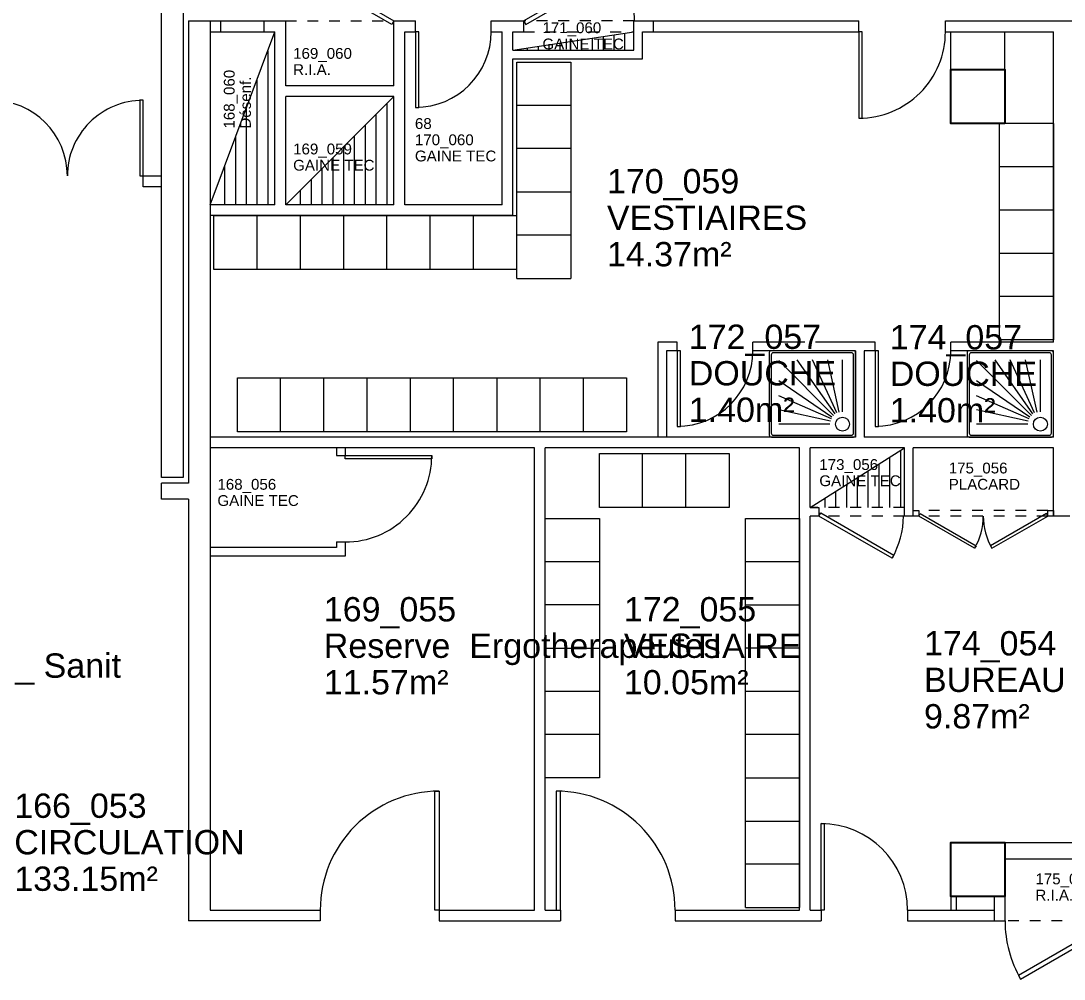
# Model space of a CAD drawing. Header units: metres. Extents: x -8 to 211, y -5 to 116.
# Drawn here: x 165.65 to 175.3, y 51.78 to 60.65 of the extents above; entities that cross this region are included whole.
import ezdxf

# ---------------------------------------------------------------- set-up
doc = ezdxf.new("R2010")
doc.units = ezdxf.units.M
doc.header["$LTSCALE"] = 0.6
doc.header["$MEASUREMENT"] = 0
doc.linetypes.add('CACHÉ', pattern=[0.25, 0.125, -0.125])
doc.linetypes.add('CONTINU', pattern=[0])
doc.layers.get('0').update_dxf_attribs({"linetype": 'CONTINUOUS'})
for name, color, linetype in [('002 poteaux', 7, 'CONTINUOUS'), ('A_Etiqu_Gaine', 8, 'CONTINUOUS'), ('A_Etiqu_Gaine_ancien', 8, 'CONTINUOUS'), ('A_Etiqu_Gaine_code', 8, 'CONTINUOUS'), ('A_Etiqu_Local', 8, 'CONTINUOUS')]:
    doc.layers.add(name, color=color, linetype=linetype)
for name, color, linetype, lineweight in [('A_EQPM', 150, 'CONTINUOUS', 0), ('A_MURS_CLOI', 7, 'CONTINU', 20), ('A_PORT', 8, 'CONTINUOUS', 0), ('A_SANI', 5, 'CONTINU', 0)]:
    doc.layers.add(name, color=color, linetype=linetype, lineweight=lineweight)
doc.styles.add('Attribut', font='arial.ttf')

# ---------------------------------------------------------------- blocks, each defined once
blk = doc.blocks.new('A_Etiqu_Local')
at = {"style": 'Attribut', "flags": 1}
for tag, p in [('CODE_HOPITAL', (-0.4463, 1.9737)), ('CODE_SITE', (-0.4463, 1.7487)), ('CODE_BATIMENT', (-0.4463, 1.5237)), ('CODE_SECTEUR', (-0.4463, 1.2987)), ('CODE_ETAGE', (-0.4463, 1.0737)), ('NOM_NORMALISE', (-0.4463, -0.843)), ('SECTEUR_ACTIVITE', (-0.4463, -1.068)), ('SOUS_SECTEUR_ACTIVITE', (-0.4463, -1.293)), ('VOLUME', (-0.4463, -1.518)), ('SERVICE', (-0.4463, -1.743)), ('CODE_UG', (-0.4463, -1.968)), ('CODE_UA', (-0.4463, -2.193)), ('CODE_POLE', (-0.4463, -2.418)), ('OCCUPANT_EXTERNE', (-0.4463, -2.643)), ('DISPONIBILITE', (-0.4463, -2.868)), ('ACCES_HANDICAPES', (-0.4463, -3.093)), ('NATURE_SOL', (-0.4463, -3.318)), ('RISQUE_LABORATOIRE', (-0.4463, -3.543)), ('AMIANTE', (-0.4463, -3.768))]:
    blk.add_attdef(tag, p, '', height=0.15, dxfattribs=at)
at = {"layer": 'A_Etiqu_Local', "style": 'Attribut'}
for tag, p in [('CODE_PIECE', (-0.4483, 0.5327)), ('NOM_USAGE', (-0.4483, 0.1952)), ('SURFACE', (-0.4483, -0.1423))]:
    blk.add_attdef(tag, p, '', height=0.225, dxfattribs=at)
blk = doc.blocks.new('A_Etiqu_Gaine')
at = {"style": 'Attribut', "flags": 1}
for tag, p in [('CODE_HOPITAL', (-0.4323, 0.8651)), ('CODE_SITE', (-0.4323, 0.7151)), ('CODE_BATIMENT', (-0.4323, 0.5651)), ('CODE_SECTEUR', (-0.4323, 0.4151)), ('CODE_ETAGE', (-0.4323, 0.2651)), ('NOM_NORMALISE', (-0.4323, -0.3349)), ('SECTEUR_ACTIVITE', (-0.4323, -0.4849)), ('SOUS_SECTEUR_ACTIVITE', (-0.4323, -0.6349)), ('SURFACE', (-0.4323, -0.7849)), ('CODE_UG', (-0.4323, -0.9349)), ('CODE_POLE', (-0.4323, -1.0849)), ('AMIANTE', (-0.4323, -1.2349))]:
    blk.add_attdef(tag, p, '', height=0.1, dxfattribs=at)
at = {"layer": 'A_Etiqu_Gaine', "style": 'Attribut'}
blk.add_attdef('NOM_USAGE', (-0.4323, -0.1849), '', height=0.1, dxfattribs=at)
at = {"layer": 'A_Etiqu_Gaine_ancien', "style": 'Attribut'}
blk.add_attdef('CODE_PIECE_ANCIEN', (-0.4323, 0.1151), '', height=0.1, dxfattribs=at)
at = {"layer": 'A_Etiqu_Gaine_code', "style": 'Attribut'}
blk.add_attdef('CODE_PIECE', (-0.4323, -0.0349), '', height=0.1, dxfattribs=at)

msp = doc.modelspace()

# ---------------------------------------------------------------- linework, layer by layer
at = {"layer": '002 poteaux', "color": 8, "linetype": 'Continuous'}
for points in [[(174.7499, 59.6959), (174.2499, 59.6959), (174.2499, 60.1959), (174.7499, 60.1959)], [(174.7499, 52.5459), (174.2499, 52.5459), (174.2499, 53.0459), (174.7499, 53.0459)]]:
    msp.add_lwpolyline(points, close=True, dxfattribs=at)
at = {"layer": 'A_EQPM', "color": 8}
for p, q in [((170.2352, 60.2642), (170.7352, 60.2642)), ((170.2352, 58.2642), (170.2352, 60.2642)), ((170.7352, 60.2642), (170.7352, 58.2642)), ((170.7352, 59.8642), (170.2352, 59.8642)), ((175.1998, 59.6959), (174.6998, 59.6959)), ((174.6998, 57.6959), (174.6998, 59.6959)), ((175.1998, 59.6959), (175.1998, 57.6959)), ((170.7352, 59.4642), (170.2352, 59.4642)), ((175.1998, 59.2959), (174.6998, 59.2959)), ((170.2352, 59.0642), (170.7352, 59.0642)), ((175.1998, 58.8959), (174.6998, 58.8959)), ((167.4352, 58.846), (170.2352, 58.846)), ((167.4352, 58.346), (167.4352, 58.846)), ((167.8352, 58.346), (167.8352, 58.846)), ((168.2352, 58.346), (168.2352, 58.846)), ((168.6352, 58.346), (168.6352, 58.846)), ((169.0352, 58.346), (169.0352, 58.846)), ((169.4352, 58.346), (169.4352, 58.846)), ((169.8352, 58.346), (169.8352, 58.846)), ((170.7352, 58.6642), (170.2352, 58.6642)), ((175.1998, 58.4959), (174.6998, 58.4959)), ((170.2352, 58.346), (167.4352, 58.346)), ((170.2352, 58.2642), (170.7352, 58.2642)), ((175.1998, 58.0959), (174.6998, 58.0959)), ((175.1998, 57.6959), (174.6998, 57.6959)), ((167.652, 57.3445), (171.252, 57.3445)), ((167.652, 56.8445), (167.652, 57.3445)), ((168.052, 56.8445), (168.052, 57.3445)), ((168.452, 56.8445), (168.452, 57.3445)), ((168.852, 56.8445), (168.852, 57.3445)), ((169.252, 56.8445), (169.252, 57.3445)), ((169.652, 56.8445), (169.652, 57.3445)), ((170.052, 57.3445), (170.052, 56.8445)), ((170.452, 56.8445), (170.452, 57.3445)), ((170.852, 56.8445), (170.852, 57.3445)), ((171.252, 57.3445), (171.252, 56.8445)), ((171.252, 56.8445), (167.652, 56.8445)), ((170.9998, 56.6452), (172.1998, 56.6452)), ((170.9998, 56.1452), (170.9998, 56.6452)), ((171.3998, 56.1452), (171.3998, 56.6452)), ((171.7998, 56.1452), (171.7998, 56.6452)), ((172.1998, 56.6452), (172.1998, 56.1452)), ((172.1998, 56.1452), (170.9998, 56.1452)), ((170.4998, 53.6441), (170.4998, 56.0441)), ((170.4998, 56.0441), (170.9998, 56.0441)), ((170.9998, 56.0441), (170.9998, 53.6441)), ((172.3498, 56.0441), (172.8498, 56.0441)), ((172.3498, 52.4441), (172.3498, 56.0441)), ((172.8498, 56.0441), (172.8498, 52.4441)), ((170.4998, 55.6441), (170.9998, 55.6441)), ((172.3498, 55.6441), (172.8498, 55.6441)), ((170.9998, 55.2441), (170.4998, 55.2441)), ((172.3498, 55.2441), (172.8498, 55.2441)), ((170.4998, 54.8441), (170.9998, 54.8441)), ((172.8498, 54.8441), (172.3498, 54.8441)), ((170.9998, 54.4441), (170.4998, 54.4441)), ((172.8498, 54.4441), (172.3498, 54.4441)), ((170.9998, 54.0441), (170.4998, 54.0441)), ((172.8498, 54.0441), (172.3498, 54.0441)), ((170.9998, 53.6441), (170.4998, 53.6441)), ((172.3498, 53.6441), (172.8498, 53.6441)), ((172.3498, 53.2441), (172.8498, 53.2441)), ((172.8498, 52.8441), (172.3498, 52.8441)), ((172.3498, 52.4441), (172.8498, 52.4441))]:
    msp.add_line(p, q, dxfattribs=at)
at = {"layer": 'A_MURS_CLOI', "color": 8, "linetype": 'Continuous'}
for p, q in [((167.1999, 60.646), (167.4999, 60.646)), ((167.1999, 60.646), (167.1999, 56.3711)), ((167.3999, 60.646), (167.3999, 52.4209)), ((167.4999, 60.546), (167.4999, 60.646)), ((167.9, 60.546), (167.9, 60.646)), ((167.9, 60.646), (168.1, 60.646)), ((168.1, 60.046), (168.1, 60.646)), ((169.1, 60.046), (169.1, 60.646)), ((169.1, 60.646), (169.2998, 60.646)), ((169.2998, 60.546), (169.2998, 60.646)), ((169.9998, 60.546), (169.9998, 60.646)), ((169.9998, 60.646), (170.2998, 60.646)), ((170.2998, 60.546), (170.2998, 60.646)), ((171.3198, 60.646), (171.4998, 60.646)), ((171.3198, 60.3762), (171.3198, 60.646)), ((171.4998, 60.646), (173.3998, 60.646)), ((171.4998, 60.546), (171.4998, 60.646)), ((173.3998, 60.546), (173.3998, 60.646)), ((174.1998, 60.646), (175.5993, 60.646)), ((174.1998, 60.546), (174.1998, 60.646)), ((167.3999, 58.946), (168, 60.546)), ((167.3999, 60.546), (167.4999, 60.546)), ((167.9, 60.546), (168, 60.546)), ((168, 58.946), (168, 60.546)), ((169.2, 58.946), (169.2, 60.546)), ((169.2, 60.546), (169.2998, 60.546)), ((169.9998, 60.546), (170.0998, 60.546)), ((170.0998, 58.946), (170.0998, 60.546)), ((170.1998, 60.3762), (171.3198, 60.546)), ((170.1998, 60.546), (170.2998, 60.546)), ((170.1998, 60.3762), (170.1998, 60.546)), ((171.0335, 60.5026), (171.0335, 60.3762)), ((171.1335, 60.5178), (171.1335, 60.3762)), ((171.2335, 60.5329), (171.2335, 60.3762)), ((171.3998, 60.546), (171.4998, 60.546)), ((171.3998, 60.2962), (171.3998, 60.546)), ((171.4998, 60.546), (173.3998, 60.546)), ((174.1998, 60.546), (175.1998, 60.546)), ((174.2499, 60.1959), (174.2499, 60.546)), ((174.7499, 60.1959), (174.7499, 60.546)), ((175.1998, 57.6755), (175.1998, 60.546)), ((170.3335, 60.3965), (170.3335, 60.3762)), ((170.4335, 60.4117), (170.4335, 60.3762)), ((170.5335, 60.4268), (170.5335, 60.3762)), ((170.6335, 60.442), (170.6335, 60.3762)), ((170.7335, 60.4571), (170.7335, 60.3762)), ((170.8335, 60.4723), (170.8335, 60.3762)), ((170.9335, 60.4875), (170.9335, 60.3762)), ((167.9336, 60.369), (167.9336, 58.946)), ((170.1998, 60.3762), (171.3198, 60.3762)), ((170.1998, 60.2962), (171.3998, 60.2962)), ((170.1998, 58.846), (170.1998, 60.2962)), ((167.8336, 60.1024), (167.8336, 58.946)), ((169.1, 60.046), (168.1, 60.046)), ((168.1, 58.946), (169.1, 59.946)), ((168.1, 58.946), (168.1, 59.946)), ((169.1, 59.946), (168.1, 59.946)), ((169.1, 58.946), (169.1, 59.946)), ((167.7336, 59.8357), (167.7336, 58.946)), ((169.0337, 59.8797), (169.0337, 58.946)), ((168.9337, 59.7797), (168.9337, 58.946)), ((168.8337, 59.6797), (168.8337, 58.946)), ((167.6336, 59.5691), (167.6336, 58.946)), ((168.7337, 59.5797), (168.7337, 58.946)), ((168.6337, 59.4797), (168.6337, 58.946)), ((168.5337, 59.3797), (168.5337, 58.946)), ((167.5336, 59.3025), (167.5336, 58.946)), ((168.4337, 59.2797), (168.4337, 58.946)), ((168.3337, 59.1797), (168.3337, 58.946)), ((168.2337, 59.0797), (168.2337, 58.946)), ((168, 58.946), (167.3999, 58.946)), ((169.1, 58.946), (168.1, 58.946)), ((170.0998, 58.946), (169.2, 58.946)), ((170.1998, 58.846), (167.3999, 58.846)), ((171.5395, 57.6755), (171.5395, 56.796)), ((171.7195, 57.6755), (171.5395, 57.6755)), ((171.7195, 57.5955), (171.7195, 57.6755)), ((172.4195, 57.5955), (172.4195, 57.6755)), ((172.8998, 57.6755), (172.4195, 57.6755)), ((173.5496, 57.6755), (172.9998, 57.6755)), ((173.5496, 57.5955), (173.5496, 57.6755)), ((175.1998, 57.6755), (174.2496, 57.6755)), ((174.2496, 57.5955), (174.2496, 57.6755)), ((171.6195, 57.5955), (171.6195, 56.796)), ((171.7195, 57.5955), (171.6195, 57.5955)), ((173.3696, 57.5955), (172.4195, 57.5955)), ((173.3696, 57.5955), (173.3696, 56.796)), ((173.4496, 57.5955), (173.4496, 56.796)), ((173.5496, 57.5955), (173.4496, 57.5955)), ((175.1998, 57.5955), (174.2496, 57.5955)), ((175.1998, 56.796), (175.1998, 57.5955)), ((173.3696, 56.796), (167.3999, 56.796)), ((175.1998, 56.796), (173.4496, 56.796)), ((170.3998, 56.696), (167.3999, 56.696)), ((168.5698, 56.696), (168.5698, 56.626)), ((168.6498, 56.696), (168.6498, 56.626)), ((170.3998, 52.4209), (170.3998, 56.696)), ((170.4998, 52.4209), (170.4998, 56.696)), ((172.8498, 56.696), (170.4998, 56.696)), ((172.8498, 52.4209), (172.8498, 56.696)), ((172.9498, 56.146), (173.82, 56.696)), ((172.9498, 56.146), (172.9498, 56.696)), ((173.82, 56.696), (172.9498, 56.696)), ((173.7835, 56.6729), (173.7835, 56.146)), ((173.82, 56.066), (173.82, 56.696)), ((175.1998, 56.696), (173.9, 56.696)), ((173.9, 56.066), (173.9, 56.696)), ((175.1998, 56.066), (175.1998, 56.696)), ((168.5698, 56.626), (168.6498, 56.626)), ((173.5835, 56.5465), (173.5835, 56.146)), ((173.6835, 56.6097), (173.6835, 56.146)), ((173.4835, 56.4833), (173.4835, 56.146)), ((167.1999, 56.3711), (166.9499, 56.3711)), ((166.9499, 56.2211), (166.9499, 56.3711)), ((173.2835, 56.3569), (173.2835, 56.146)), ((173.3835, 56.421), (173.3835, 56.146)), ((173.1835, 56.2937), (173.1835, 56.146)), ((167.1999, 56.2211), (166.9499, 56.2211)), ((167.1999, 56.2211), (167.1999, 52.3209)), ((173.0835, 56.2305), (173.0835, 56.146)), ((172.9498, 52.4209), (172.9498, 56.066)), ((173.9, 56.066), (173.82, 56.066)), ((175.3498, 56.066), (175.1998, 56.066)), ((168.5698, 55.7757), (167.3999, 55.7757)), ((168.5698, 55.826), (168.6498, 55.826)), ((168.5698, 55.826), (168.5698, 55.7757)), ((168.6498, 55.826), (168.6498, 55.6957)), ((168.6498, 55.6957), (167.3999, 55.6957)), ((174.7499, 53.0459), (176.0298, 53.0459)), ((174.7499, 52.8959), (175.8798, 52.8959)), ((174.2499, 52.5459), (174.2499, 52.4209)), ((174.2999, 52.5459), (174.2999, 52.4209)), ((174.6499, 52.5459), (174.6499, 52.3209)), ((174.7499, 52.5459), (174.7499, 52.3209)), ((167.3999, 52.4209), (168.4181, 52.4209)), ((168.4181, 52.4209), (168.4181, 52.3209)), ((169.5181, 52.4209), (170.3998, 52.4209)), ((169.5181, 52.4209), (169.5181, 52.3209)), ((170.4998, 52.4209), (170.641, 52.4209)), ((170.641, 52.4209), (170.641, 52.3209)), ((171.6998, 52.4209), (172.8498, 52.4209)), ((171.6998, 52.4209), (171.6998, 52.3209)), ((172.9498, 52.4209), (173.0498, 52.4209)), ((173.0498, 52.4209), (173.0498, 52.3209)), ((173.8498, 52.4209), (174.6499, 52.4209)), ((173.8498, 52.4209), (173.8498, 52.3209)), ((168.4181, 52.3209), (167.1999, 52.3209)), ((169.5181, 52.3209), (170.641, 52.3209)), ((171.6998, 52.3209), (173.0498, 52.3209)), ((173.8498, 52.3209), (174.7499, 52.3209))]:
    msp.add_line(p, q, dxfattribs=at)
at = {"layer": 'A_MURS_CLOI', "color": 8, "linetype": 'CACHÉ'}
for p, q in [((167.4999, 60.646), (168, 60.646)), ((168.1, 60.646), (169.1, 60.646)), ((171.3198, 60.646), (170.2998, 60.646)), ((167.4999, 60.546), (167.9, 60.546)), ((170.2998, 60.546), (171.3198, 60.546)), ((173.82, 56.146), (172.9498, 56.146)), ((173.82, 56.066), (172.9498, 56.066)), ((175.1463, 56.1162), (173.9535, 56.1162)), ((175.8798, 52.3209), (174.7499, 52.3209))]:
    msp.add_line(p, q, dxfattribs=at)
at = {"layer": 'A_MURS_CLOI', "color": 8}
for p, q in [((167.4999, 60.646), (167.9, 60.646)), ((167.4999, 60.546), (167.9, 60.546))]:
    msp.add_line(p, q, dxfattribs=at)
at = {"layer": 'A_MURS_CLOI', "color": 8, "linetype": 'Continuous'}
for points in [[(167.1499, 60.796), (167.1499, 56.4211), (166.9499, 56.4211), (166.9499, 60.721)], [(166.9499, 59.1113), (166.7799, 59.1113), (166.7799, 59.2113), (166.9499, 59.2113)], [(172.9498, 56.146), (173.0298, 56.146), (173.0298, 56.066), (172.9498, 56.066)]]:
    msp.add_lwpolyline(points, dxfattribs=at)
at = {"layer": 'A_PORT', "color": 8, "linetype": 'Continuous'}
for p, q in [((169.2998, 60.546), (169.2998, 59.846)), ((169.3298, 60.546), (169.2998, 60.546)), ((169.3298, 59.846), (169.3298, 60.546)), ((173.3998, 60.546), (173.3998, 59.746)), ((173.4298, 60.546), (173.3998, 60.546)), ((173.4298, 59.746), (173.4298, 60.546)), ((166.7799, 59.9113), (166.7499, 59.9113)), ((166.7499, 59.9113), (166.7499, 59.2113)), ((166.7799, 59.2113), (166.7799, 59.9113)), ((169.2998, 59.846), (169.3298, 59.846)), ((173.3998, 59.746), (173.4298, 59.746)), ((166.7499, 59.2113), (166.7799, 59.2113)), ((171.7195, 57.5955), (171.7195, 56.8955)), ((171.7495, 57.5955), (171.7195, 57.5955)), ((171.7495, 56.8955), (171.7495, 57.5955)), ((173.5496, 57.5955), (173.5496, 56.8955)), ((173.5796, 57.5955), (173.5496, 57.5955)), ((173.5796, 56.8955), (173.5796, 57.5955)), ((171.7195, 56.8955), (171.7495, 56.8955)), ((173.5496, 56.8955), (173.5796, 56.8955)), ((169.4769, 52.4209), (169.4769, 53.5209)), ((169.4769, 53.5209), (169.5181, 53.5209)), ((169.5181, 53.5209), (169.5181, 52.4209)), ((170.641, 53.5209), (170.5998, 53.5209)), ((170.5998, 53.5209), (170.5998, 52.4209)), ((170.641, 52.4209), (170.641, 53.5209)), ((173.0498, 52.4209), (173.0498, 53.2209)), ((173.0498, 53.2209), (173.0798, 53.2209)), ((173.0798, 53.2209), (173.0798, 52.4209)), ((169.5181, 52.4209), (169.4769, 52.4209)), ((170.5998, 52.4209), (170.641, 52.4209)), ((173.0798, 52.4209), (173.0498, 52.4209))]:
    msp.add_line(p, q, dxfattribs=at)
at = {"layer": 'A_PORT', "color": 8, "linetype": 'CACHÉ'}
msp.add_line((175.1463, 56.066), (173.9535, 56.066), dxfattribs=at)
at = {"layer": 'A_PORT', "color": 8, "linetype": 'Continuous'}
for points in [[(169.0816, 60.6141), (168.2134, 61.1153), (168.2322, 61.1479), (169.1003, 60.6467)], [(170.319, 60.6128), (171.2056, 61.1247), (171.1864, 61.1579), (170.2998, 60.646)], [(168.6498, 56.626), (169.4498, 56.626), (169.4498, 56.596), (168.6498, 56.596)], [(173.0465, 56.095), (173.7231, 55.7044), (173.7064, 55.6754), (173.0298, 56.066)], [(173.9, 56.066), (173.9, 56.1162), (173.9535, 56.1162), (173.9535, 56.066)], [(173.9663, 56.0881), (174.4828, 55.79), (174.47, 55.7678), (173.9535, 56.066)], [(175.1335, 56.0881), (174.617, 55.79), (174.6298, 55.7678), (175.1463, 56.066)], [(175.1463, 56.066), (175.1463, 56.1162), (175.1998, 56.1162), (175.1998, 56.066)], [(175.8085, 52.3559), (174.8752, 51.8171), (174.8954, 51.7821), (175.8287, 52.3209)]]:
    msp.add_lwpolyline(points, close=True, dxfattribs=at)
for centre, radius, start, end in [((170.2998, 60.646), 1.0238, 0.00001, 30), ((169.2998, 60.546), 0.7, 270, 0), ((173.3998, 60.546), 0.8, 270, 0.00001), ((165.3799, 59.2113), 0.7, 0, 89.99999), ((166.7799, 59.2113), 0.7, 90, 180.00001), ((171.7195, 57.5955), 0.7, 270, 0), ((173.5496, 57.5955), 0.7, 270, 0), ((168.6498, 56.626), 0.8, 270.00003, 0.00004), ((173.0298, 56.066), 0.7813, 330.00002, 0.00001), ((173.9535, 56.066), 0.5964, 330.00002, 0.00001), ((175.1463, 56.066), 0.5964, 180.00001, 210), ((169.5181, 52.4209), 1.1, 90, 180.00003), ((170.5998, 52.4209), 1.1, 359.99995, 90), ((173.0498, 52.4209), 0.8, 0, 90), ((175.8287, 52.3209), 1.0777, 180.00001, 210)]:
    msp.add_arc(centre, radius, start, end, dxfattribs=at)
at = {"layer": 'A_SANI', "color": 8}
for p, q in [((173.1649, 56.9959), (172.6579, 57.5053)), ((173.1795, 57.0105), (172.8285, 57.5102)), ((173.1941, 57.0203), (172.9699, 57.5102)), ((173.2185, 57.0276), (173.1113, 57.5102)), ((173.2478, 57.03), (173.2478, 57.5102)), ((174.995, 56.9959), (174.488, 57.5053)), ((175.0096, 57.0105), (174.6586, 57.5102)), ((175.0243, 57.0203), (174.8, 57.5102)), ((175.0486, 57.0276), (174.9414, 57.5102)), ((175.0779, 57.03), (175.0779, 57.5102)), ((173.1503, 56.9813), (172.6579, 57.3177)), ((174.9804, 56.9813), (174.488, 57.3177)), ((173.1454, 56.9642), (172.6579, 57.1763)), ((174.9755, 56.9642), (174.488, 57.1763)), ((173.1356, 56.9423), (172.6579, 57.0471)), ((174.9658, 56.9423), (174.488, 57.0471)), ((173.1308, 56.9155), (172.6579, 56.9155)), ((174.9609, 56.9155), (174.488, 56.9155))]:
    msp.add_line(p, q, dxfattribs=at)
for points in [[(172.5701, 57.5776), (172.5701, 56.816, 0.414214), (172.5901, 56.796), (173.3496, 56.796, 0.414214), (173.3696, 56.816), (173.3696, 57.5756)], [(172.5902, 57.5955, 0.436589), (172.5702, 57.5776), (172.5702, 57.5755)], [(174.4203, 57.5955, 0.436589), (174.4003, 57.5776)], [(174.4003, 57.5776), (174.4003, 56.816, 0.414214), (174.4203, 56.796), (175.1798, 56.796, 0.414214), (175.1998, 56.816), (175.1998, 57.5756)]]:
    msp.add_lwpolyline(points, format="xyb", dxfattribs=at)
for points in [[(173.3497, 57.5955), (172.5872, 57.5955)], [(175.1798, 57.5955), (174.4173, 57.5955)]]:
    msp.add_lwpolyline(points, dxfattribs=at)
for points in [[(173.3301, 57.576), (172.6096, 57.576, 0.414214), (172.5896, 57.556), (172.5896, 56.8331, 0.414214), (172.6096, 56.8131), (173.3301, 56.8131, 0.414214), (173.3501, 56.8331), (173.3501, 57.556, 0.414214)], [(175.1603, 57.576), (174.4398, 57.576, 0.414214), (174.4198, 57.556), (174.4198, 56.8331, 0.414214), (174.4398, 56.8131), (175.1603, 56.8131, 0.414214), (175.1803, 56.8331), (175.1803, 57.556, 0.414214)]]:
    msp.add_lwpolyline(points, format="xyb", close=True, dxfattribs=at)
for centre in [(173.2478, 56.9155), (175.0779, 56.9155)]:
    msp.add_circle(centre, 0.0647, dxfattribs=at)
for centre in [(173.3496, 57.5755), (175.1798, 57.5755)]:
    msp.add_arc(centre, 0.02, 359.92179, 89.9218, dxfattribs=at)

# ---------------------------------------------------------------- block references
at = {"layer": 'A_Etiqu_Gaine', "color": 8}
for p, values in [((170.9056, 60.5675), {'CODE_PIECE': '171_060', 'NOM_USAGE': 'GAINE TEC'}), ((168.6, 60.3301), {'CODE_PIECE': '169_060', 'NOM_USAGE': 'R.I.A.'}), ((169.7262, 59.5312), {'CODE_PIECE': '170_060', 'CODE_PIECE_ANCIEN': '68', 'NOM_USAGE': 'GAINE TEC'}), ((168.6, 59.446), {'CODE_PIECE': '169_059', 'NOM_USAGE': 'GAINE TEC'}), ((173.4659, 56.527), {'CODE_PIECE': '173_056', 'NOM_USAGE': 'GAINE TEC'}), ((174.6626, 56.4947), {'CODE_PIECE': '175_056', 'NOM_USAGE': 'PLACARD'}), ((167.8998, 56.344), {'CODE_PIECE': '168_056', 'NOM_USAGE': 'GAINE TEC'}), ((175.4643, 52.6943), {'CODE_PIECE': '175_053', 'NOM_USAGE': 'R.I.A.'})]:
    msp.add_blockref('A_Etiqu_Gaine', p, dxfattribs=at).add_auto_attribs(values)
at = {"layer": 'A_Etiqu_Gaine', "color": 8, "rotation": 90}
msp.add_blockref('A_Etiqu_Gaine', (167.592, 60.0821), dxfattribs=at).add_auto_attribs({'CODE_PIECE': '168_060', 'NOM_USAGE': 'Désenf.'})
at = {"layer": 'A_Etiqu_Local', "color": 8}
ref = msp.add_blockref('A_Etiqu_Local', (171.518, 58.518), dxfattribs=at)
ref.add_attrib('CODE_PIECE', '170_059', (171.0697, 59.0508), dxfattribs={"height": 0.225, "style": 'Attribut'})
ref.add_attrib('NOM_USAGE', 'VESTIAIRES', (171.0697, 58.7133), dxfattribs={"height": 0.225, "style": 'Attribut'})
ref.add_attrib('SURFACE', '14.37m²', (171.0697, 58.3758), dxfattribs={"height": 0.225, "style": 'Attribut'})
ref = msp.add_blockref('A_Etiqu_Local', (172.275, 57.0791), dxfattribs=at)
ref.add_attrib('CODE_PIECE', '172_057', (171.8267, 57.6118), dxfattribs={"height": 0.225, "style": 'Attribut'})
ref.add_attrib('NOM_USAGE', 'DOUCHE', (171.8267, 57.2743), dxfattribs={"height": 0.225, "style": 'Attribut'})
ref.add_attrib('SURFACE', '1.40m²', (171.8267, 56.9368), dxfattribs={"height": 0.225, "style": 'Attribut'})
ref = msp.add_blockref('A_Etiqu_Local', (174.1332, 57.0744), dxfattribs=at)
ref.add_attrib('CODE_PIECE', '174_057', (173.6849, 57.6071), dxfattribs={"height": 0.225, "style": 'Attribut'})
ref.add_attrib('NOM_USAGE', 'DOUCHE', (173.6849, 57.2696), dxfattribs={"height": 0.225, "style": 'Attribut'})
ref.add_attrib('SURFACE', '1.40m²', (173.6849, 56.9321), dxfattribs={"height": 0.225, "style": 'Attribut'})
ref = msp.add_blockref('A_Etiqu_Local', (168.8998, 54.5585), dxfattribs=at)
ref.add_attrib('CODE_PIECE', '169_055', (168.4515, 55.0912), dxfattribs={"height": 0.225, "style": 'Attribut'})
ref.add_attrib('NOM_USAGE', 'Reserve  Ergotherapeutes', (168.4515, 54.7537), dxfattribs={"height": 0.225, "style": 'Attribut'})
ref.add_attrib('SURFACE', '11.57m²', (168.4515, 54.4162), dxfattribs={"height": 0.225, "style": 'Attribut'})
ref = msp.add_blockref('A_Etiqu_Local', (171.6748, 54.5585), dxfattribs=at)
ref.add_attrib('CODE_PIECE', '172_055', (171.2265, 55.0912), dxfattribs={"height": 0.225, "style": 'Attribut'})
ref.add_attrib('NOM_USAGE', 'VESTIAIRE', (171.2265, 54.7537), dxfattribs={"height": 0.225, "style": 'Attribut'})
ref.add_attrib('SURFACE', '10.05m²', (171.2265, 54.4162), dxfattribs={"height": 0.225, "style": 'Attribut'})
ref = msp.add_blockref('A_Etiqu_Local', (164.2466, 54.3749), dxfattribs=at)
ref.add_attrib('CODE_PIECE', '164_055', (163.7983, 54.9076), dxfattribs={"height": 0.225, "style": 'Attribut'})
ref.add_attrib('NOM_USAGE', 'Ch 641_642 _ Sanit', (163.7983, 54.5701), dxfattribs={"height": 0.225, "style": 'Attribut'})
ref.add_attrib('SURFACE', '2.52m²', (163.7983, 54.2326), dxfattribs={"height": 0.225, "style": 'Attribut'})
ref = msp.add_blockref('A_Etiqu_Local', (174.4498, 54.2435), dxfattribs=at)
ref.add_attrib('CODE_PIECE', '174_054', (174.0015, 54.7762), dxfattribs={"height": 0.225, "style": 'Attribut'})
ref.add_attrib('NOM_USAGE', 'BUREAU', (174.0015, 54.4387), dxfattribs={"height": 0.225, "style": 'Attribut'})
ref.add_attrib('SURFACE', '9.87m²', (174.0015, 54.1012), dxfattribs={"height": 0.225, "style": 'Attribut'})
ref = msp.add_blockref('A_Etiqu_Local', (166.0373, 52.7412), dxfattribs=at)
ref.add_attrib('CODE_PIECE', '166_053', (165.589, 53.2739), dxfattribs={"height": 0.225, "style": 'Attribut'})
ref.add_attrib('NOM_USAGE', 'CIRCULATION', (165.589, 52.9364), dxfattribs={"height": 0.225, "style": 'Attribut'})
ref.add_attrib('SURFACE', '133.15m²', (165.589, 52.5989), dxfattribs={"height": 0.225, "style": 'Attribut'})

doc.saveas('drawing.dxf')
